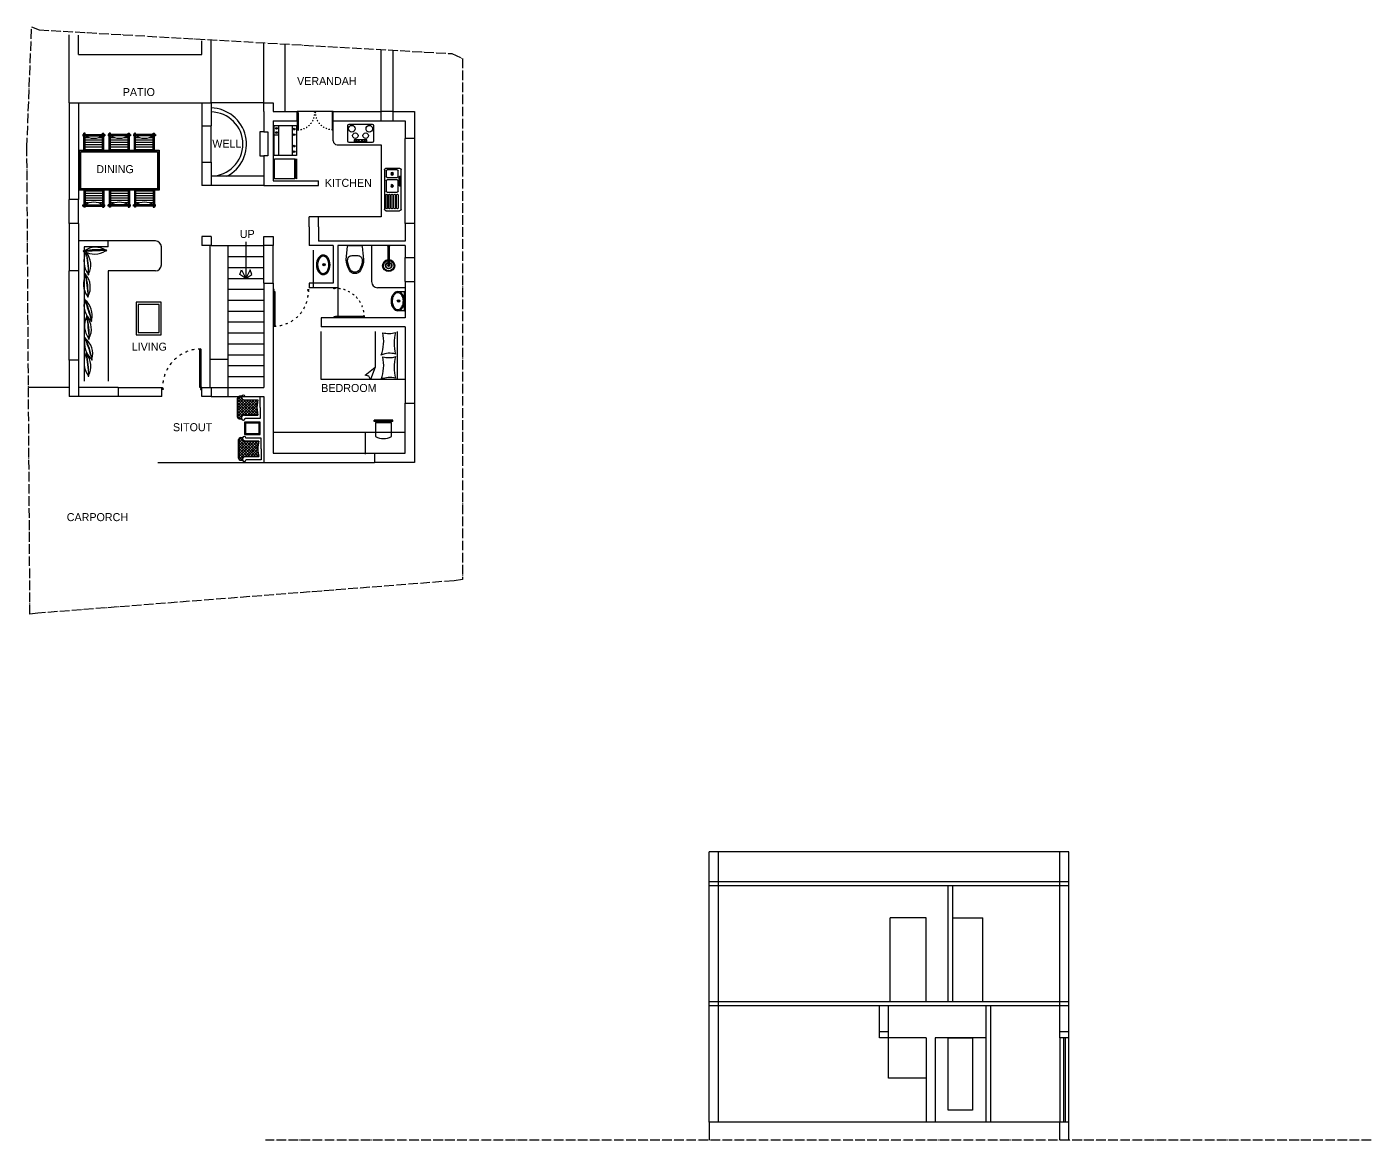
# Model space of a CAD drawing. Header units: metres. Extents: x -16 to 65907, y -5261 to 15511.
# Drawn here: x 13775 to 17131, y 2878 to 5657 of the extents above; entities that cross this region are included whole.
import ezdxf

# ---------------------------------------------------------------- set-up
doc = ezdxf.new("R2010")
doc.units = ezdxf.units.M
doc.linetypes.add('ACAD_ISO03W100', pattern=[30, 12, -18])
doc.linetypes.add('ACAD_ISO04W100', pattern=[30, 24, -3, 0, -3])
doc.layers.get('0').update_dxf_attribs({"color": 6})
for name, color, linetype in [('BC-BOUNDARY', 3, 'ACAD_ISO04W100'), ('BC-CILL', 23, 'Continuous'), ('BC-FURNITURE', 5, 'Continuous'), ('BC-GREYCOLOR', 8, 'Continuous'), ('BC-JOINARY', 27, 'Continuous'), ('BC-PLUMB-FIXTURE', 118, 'Continuous'), ('BC-TEXT', 7, 'Continuous'), ('BC-WALLS', 1, 'Continuous'), ('BC-WHITECOLOR', 7, 'Continuous')]:
    doc.layers.add(name, color=color, linetype=linetype)
doc.styles.get("Standard").update_dxf_attribs({"font": 'FreeSans.ttf'})

# ---------------------------------------------------------------- blocks, each defined once
blk = doc.blocks.new('A$C1629107893')
at = {"ltscale": 2}
h = blk.add_hatch(dxfattribs=at)
h.set_pattern_fill('ANSI31', color=256, scale=47.5, angle=225, style=0)
h.set_pattern_definition([(270, (2498.829, 8076.2976), (-5.9375, -3e-15), [])])
h.paths.add_polyline_path([(42.4, 185.1), (42.4, 141.2), (6.2, 141.2), (6.6, 141.8), (7, 142.4), (7.4, 143), (7.8, 143.7), (8.2, 144.3), (8.6, 144.9), (8.9, 145.6), (9.2, 146.2), (9.6, 146.9), (9.9, 147.5), (10.2, 148.2), (10.5, 148.9), (10.7, 149.6), (11, 150.2), (11.2, 150.9), (11.5, 151.6), (11.7, 152.3), (11.9, 153), (12.1, 153.7), (12.2, 154.4), (12.4, 155.2), (12.6, 155.9), (12.7, 156.6), (12.8, 157.3), (12.9, 158), (13, 158.8), (13.1, 159.5), (13.2, 160.2), (13.2, 161), (13.2, 161.7), (13.3, 162.4), (13.3, 163.2), (13.3, 163.9), (13.2, 164.6), (13.2, 165.3), (13.2, 166.1), (13.1, 166.8), (13, 167.5), (12.9, 168.3), (12.8, 169), (12.7, 169.7), (12.6, 170.4), (12.4, 171.1), (12.2, 171.9), (12.1, 172.6), (11.9, 173.3), (11.7, 174), (11.5, 174.7), (11.2, 175.4), (11, 176.1), (10.7, 176.8), (10.5, 177.4), (10.2, 178.1), (9.9, 178.8), (9.6, 179.4), (9.2, 180.1), (8.9, 180.7), (8.6, 181.4), (8.2, 182), (7.8, 182.7), (7.4, 183.3), (7, 183.9), (6.6, 184.5), (6.2, 185.1)])
h = blk.add_hatch(dxfattribs=at)
h.set_pattern_fill('ANSI31', color=256, scale=47.5, angle=225, style=0)
h.set_pattern_definition([(270, (-2314.082, 8076.2976), (5.9375, -3e-15), [])])
h.paths.add_polyline_path([(142.4, 185.1), (142.4, 141.2), (178.5, 141.2), (178.1, 141.8), (177.7, 142.4), (177.3, 143), (176.9, 143.7), (176.6, 144.3), (176.2, 144.9), (175.8, 145.6), (175.5, 146.2), (175.2, 146.9), (174.9, 147.5), (174.6, 148.2), (174.3, 148.9), (174, 149.6), (173.8, 150.2), (173.5, 150.9), (173.3, 151.6), (173.1, 152.3), (172.9, 153), (172.7, 153.7), (172.5, 154.4), (172.3, 155.2), (172.2, 155.9), (172.1, 156.6), (171.9, 157.3), (171.8, 158), (171.7, 158.8), (171.7, 159.5), (171.6, 160.2), (171.5, 161), (171.5, 161.7), (171.5, 162.4), (171.5, 163.2), (171.5, 163.9), (171.5, 164.6), (171.5, 165.3), (171.6, 166.1), (171.7, 166.8), (171.7, 167.5), (171.8, 168.3), (171.9, 169), (172.1, 169.7), (172.2, 170.4), (172.3, 171.1), (172.5, 171.9), (172.7, 172.6), (172.9, 173.3), (173.1, 174), (173.3, 174.7), (173.5, 175.4), (173.8, 176.1), (174, 176.8), (174.3, 177.4), (174.6, 178.1), (174.9, 178.8), (175.2, 179.4), (175.5, 180.1), (175.8, 180.7), (176.2, 181.4), (176.6, 182), (176.9, 182.7), (177.3, 183.3), (177.7, 183.9), (178.1, 184.5), (178.5, 185.1)])
h = blk.add_hatch(dxfattribs=at)
h.set_pattern_fill('ANSI31', color=256, scale=47.5, angle=225, style=0)
h.set_pattern_definition([(90, (2498.829, -7813.642), (-5.9375, 3e-15), [])])
h.paths.add_polyline_path([(42.4, 77.6), (42.4, 121.4), (6.2, 121.4), (6.6, 120.8), (7, 120.2), (7.4, 119.6), (7.8, 119), (8.2, 118.4), (8.6, 117.7), (8.9, 117.1), (9.2, 116.4), (9.6, 115.8), (9.9, 115.1), (10.2, 114.5), (10.5, 113.8), (10.7, 113.1), (11, 112.4), (11.2, 111.7), (11.5, 111), (11.7, 110.3), (11.9, 109.6), (12.1, 108.9), (12.2, 108.2), (12.4, 107.5), (12.6, 106.8), (12.7, 106.1), (12.8, 105.3), (12.9, 104.6), (13, 103.9), (13.1, 103.2), (13.2, 102.4), (13.2, 101.7), (13.2, 101), (13.3, 100.2), (13.3, 99.5), (13.3, 98.8), (13.2, 98), (13.2, 97.3), (13.2, 96.6), (13.1, 95.8), (13, 95.1), (12.9, 94.4), (12.8, 93.7), (12.7, 92.9), (12.6, 92.2), (12.4, 91.5), (12.2, 90.8), (12.1, 90.1), (11.9, 89.4), (11.7, 88.7), (11.5, 88), (11.2, 87.3), (11, 86.6), (10.7, 85.9), (10.5, 85.2), (10.2, 84.5), (9.9, 83.9), (9.6, 83.2), (9.2, 82.6), (8.9, 81.9), (8.6, 81.3), (8.2, 80.6), (7.8, 80), (7.4, 79.4), (7, 78.8), (6.6, 78.2), (6.2, 77.6)])
h = blk.add_hatch(dxfattribs=at)
h.set_pattern_fill('ANSI31', color=256, scale=47.5, angle=225, style=0)
h.set_pattern_definition([(90, (-2314.082, -7813.642), (5.9375, 3e-15), [])])
h.paths.add_polyline_path([(142.4, 77.6), (142.4, 121.4), (178.5, 121.4), (178.1, 120.8), (177.7, 120.2), (177.3, 119.6), (176.9, 119), (176.6, 118.4), (176.2, 117.7), (175.8, 117.1), (175.5, 116.4), (175.2, 115.8), (174.9, 115.1), (174.6, 114.5), (174.3, 113.8), (174, 113.1), (173.8, 112.4), (173.5, 111.7), (173.3, 111), (173.1, 110.3), (172.9, 109.6), (172.7, 108.9), (172.5, 108.2), (172.3, 107.5), (172.2, 106.8), (172.1, 106.1), (171.9, 105.3), (171.8, 104.6), (171.7, 103.9), (171.7, 103.2), (171.6, 102.4), (171.5, 101.7), (171.5, 101), (171.5, 100.2), (171.5, 99.5), (171.5, 98.8), (171.5, 98), (171.5, 97.3), (171.6, 96.6), (171.7, 95.8), (171.7, 95.1), (171.8, 94.4), (171.9, 93.7), (172.1, 92.9), (172.2, 92.2), (172.3, 91.5), (172.5, 90.8), (172.7, 90.1), (172.9, 89.4), (173.1, 88.7), (173.3, 88), (173.5, 87.3), (173.8, 86.6), (174, 85.9), (174.3, 85.2), (174.6, 84.5), (174.9, 83.9), (175.2, 83.2), (175.5, 82.6), (175.8, 81.9), (176.2, 81.3), (176.6, 80.6), (176.9, 80), (177.3, 79.4), (177.7, 78.8), (178.1, 78.2), (178.5, 77.6)])
h = blk.add_hatch(dxfattribs=at)
h.set_pattern_fill('ANSI31', color=256, scale=47.5, angle=225, style=0)
h.set_pattern_definition([(90, (2498.829, -7876.2976), (-5.9375, 3e-15), [])])
h.paths.add_polyline_path([(42.4, 14.9), (42.4, 58.8), (6.2, 58.8), (6.6, 58.2), (7, 57.6), (7.4, 57), (7.8, 56.3), (8.2, 55.7), (8.6, 55.1), (8.9, 54.4), (9.2, 53.8), (9.6, 53.1), (9.9, 52.5), (10.2, 51.8), (10.5, 51.1), (10.7, 50.4), (11, 49.8), (11.2, 49.1), (11.5, 48.4), (11.7, 47.7), (11.9, 47), (12.1, 46.3), (12.2, 45.6), (12.4, 44.8), (12.6, 44.1), (12.7, 43.4), (12.8, 42.7), (12.9, 42), (13, 41.2), (13.1, 40.5), (13.2, 39.8), (13.2, 39), (13.2, 38.3), (13.3, 37.6), (13.3, 36.8), (13.3, 36.1), (13.2, 35.4), (13.2, 34.7), (13.2, 33.9), (13.1, 33.2), (13, 32.5), (12.9, 31.7), (12.8, 31), (12.7, 30.3), (12.6, 29.6), (12.4, 28.9), (12.2, 28.1), (12.1, 27.4), (11.9, 26.7), (11.7, 26), (11.5, 25.3), (11.2, 24.6), (11, 23.9), (10.7, 23.2), (10.5, 22.6), (10.2, 21.9), (9.9, 21.2), (9.6, 20.6), (9.2, 19.9), (8.9, 19.3), (8.6, 18.6), (8.2, 18), (7.8, 17.3), (7.4, 16.7), (7, 16.1), (6.6, 15.5), (6.2, 14.9)])
h = blk.add_hatch(dxfattribs=at)
h.set_pattern_fill('ANSI31', color=256, scale=47.5, angle=225, style=0)
h.set_pattern_definition([(90, (-2314.082, -7876.2976), (5.9375, 3e-15), [])])
h.paths.add_polyline_path([(142.4, 14.9), (142.4, 58.8), (178.5, 58.8), (178.1, 58.2), (177.7, 57.6), (177.3, 57), (176.9, 56.3), (176.6, 55.7), (176.2, 55.1), (175.8, 54.4), (175.5, 53.8), (175.2, 53.1), (174.9, 52.5), (174.6, 51.8), (174.3, 51.1), (174, 50.4), (173.8, 49.8), (173.5, 49.1), (173.3, 48.4), (173.1, 47.7), (172.9, 47), (172.7, 46.3), (172.5, 45.6), (172.3, 44.8), (172.2, 44.1), (172.1, 43.4), (171.9, 42.7), (171.8, 42), (171.7, 41.2), (171.7, 40.5), (171.6, 39.8), (171.5, 39), (171.5, 38.3), (171.5, 37.6), (171.5, 36.8), (171.5, 36.1), (171.5, 35.4), (171.5, 34.7), (171.6, 33.9), (171.7, 33.2), (171.7, 32.5), (171.8, 31.7), (171.9, 31), (172.1, 30.3), (172.2, 29.6), (172.3, 28.9), (172.5, 28.1), (172.7, 27.4), (172.9, 26.7), (173.1, 26), (173.3, 25.3), (173.5, 24.6), (173.8, 23.9), (174, 23.2), (174.3, 22.6), (174.6, 21.9), (174.9, 21.2), (175.2, 20.6), (175.5, 19.9), (175.8, 19.3), (176.2, 18.6), (176.6, 18), (176.9, 17.3), (177.3, 16.7), (177.7, 16.1), (178.1, 15.5), (178.5, 14.9)])
for p, q in [((0, 185.1), (0, 188.2)), ((3.1, 188.2), (0, 188.2)), ((3.1, 185.1), (0, 185.1)), ((3.1, 190.6), (3.1, 135.7)), ((3.1, 190.6), (6.2, 190.6)), ((6.2, 190.6), (6.2, 135.7)), ((42.4, 188.2), (6.2, 188.2)), ((42.4, 185.1), (6.2, 185.1)), ((142.4, 188.2), (178.5, 188.2)), ((142.4, 185.1), (178.5, 185.1)), ((178.5, 190.6), (178.5, 135.7)), ((181.7, 190.6), (178.5, 190.6)), ((181.7, 190.6), (181.7, 135.7)), ((181.7, 188.2), (184.7, 188.2)), ((181.7, 185.1), (184.7, 185.1)), ((184.7, 185.1), (184.7, 188.2)), ((3.1, 141.2), (0, 141.2)), ((0, 141.2), (0, 138.1)), ((3.1, 138.1), (0, 138.1)), ((3.1, 135.7), (6.2, 135.7)), ((42.4, 141.2), (6.2, 141.2)), ((42.4, 138.1), (6.2, 138.1)), ((142.4, 141.2), (178.5, 141.2)), ((142.4, 138.1), (178.5, 138.1)), ((181.7, 135.7), (178.5, 135.7)), ((181.7, 141.2), (184.7, 141.2)), ((181.7, 138.1), (184.7, 138.1)), ((184.7, 141.2), (184.7, 138.1)), ((3.1, 124.6), (0, 124.6)), ((0, 121.4), (0, 124.6)), ((3.1, 121.4), (0, 121.4)), ((3.1, 72), (3.1, 127)), ((3.1, 127), (6.2, 127)), ((6.2, 72), (6.2, 127)), ((42.4, 124.6), (6.2, 124.6)), ((42.4, 121.4), (6.2, 121.4)), ((142.4, 124.6), (178.5, 124.6)), ((142.4, 121.4), (178.5, 121.4)), ((178.5, 72), (178.5, 127)), ((181.7, 127), (178.5, 127)), ((181.7, 72), (181.7, 127)), ((181.7, 124.6), (184.7, 124.6)), ((181.7, 121.4), (184.7, 121.4)), ((184.7, 121.4), (184.7, 124.6)), ((0, 77.6), (0, 74.4)), ((3.1, 77.6), (0, 77.6)), ((3.1, 74.4), (0, 74.4)), ((3.1, 72), (6.2, 72)), ((42.4, 77.6), (6.2, 77.6)), ((42.4, 74.4), (6.2, 74.4)), ((142.4, 77.6), (178.5, 77.6)), ((142.4, 74.4), (178.5, 74.4)), ((181.7, 72), (178.5, 72)), ((181.7, 77.6), (184.7, 77.6)), ((181.7, 74.4), (184.7, 74.4)), ((184.7, 77.6), (184.7, 74.4)), ((3.1, 61.9), (0, 61.9)), ((0, 58.8), (0, 61.9)), ((3.1, 58.8), (0, 58.8)), ((3.1, 9.4), (3.1, 64.3)), ((3.1, 64.3), (6.2, 64.3)), ((6.2, 9.4), (6.2, 64.3)), ((42.4, 61.9), (6.2, 61.9)), ((42.4, 58.8), (6.2, 58.8)), ((142.4, 61.9), (178.5, 61.9)), ((142.4, 58.8), (178.5, 58.8)), ((178.5, 9.4), (178.5, 64.3)), ((181.7, 64.3), (178.5, 64.3)), ((181.7, 9.4), (181.7, 64.3)), ((181.7, 61.9), (184.7, 61.9)), ((181.7, 58.8), (184.7, 58.8)), ((184.7, 58.8), (184.7, 61.9)), ((0, 14.9), (0, 11.8)), ((3.1, 14.9), (0, 14.9)), ((3.1, 11.8), (0, 11.8)), ((3.1, 9.4), (6.2, 9.4)), ((42.4, 14.9), (6.2, 14.9)), ((42.4, 11.8), (6.2, 11.8)), ((142.4, 14.9), (178.5, 14.9)), ((142.4, 11.8), (178.5, 11.8)), ((181.7, 9.4), (178.5, 9.4)), ((181.7, 14.9), (184.7, 14.9)), ((181.7, 11.8), (184.7, 11.8)), ((184.7, 14.9), (184.7, 11.8))]:
    blk.add_line(p, q)
for points in [[(42.4, 0), (142.4, 0), (142.4, 200), (42.4, 200)], [(43.4, 1), (141.4, 1), (141.4, 199), (43.4, 199)], [(46.4, 4), (138.4, 4), (138.4, 196), (46.4, 196)]]:
    blk.add_lwpolyline(points, close=True)
for centre, start, end in [((-24.3, 163.2), 324.2937, 35.7063), ((209.1, 163.2), 144.2937, 215.7063), ((-24.3, 99.5), 324.2937, 35.7063), ((209.1, 99.5), 144.2937, 215.7063), ((-24.3, 36.8), 324.2937, 35.7063), ((209.1, 36.8), 144.2937, 215.7063)]:
    blk.add_arc(centre, 37.6, start, end)
blk = doc.blocks.new('F-PILLOW 02')
at = {"layer": 'BC-WHITECOLOR', "color": 0, "linetype": 'ByBlock'}
blk.add_lwpolyline([(226, -10, 0.012211), (-221, -2, -0.07656), (225, -6, -0.482771), (248, -8, -0.305585), (227, -13, -0.273211), (-220, -14, -0.364249), (-244, -8, -0.418737), (-222, -1, -0.306179), (225, -6)], format="xyb", dxfattribs=at)
blk = doc.blocks.new('A$C3F5645BB')
at = {"layer": 'BC-FURNITURE'}
for p, q in [((0, 35), (0, 0)), ((45, 35), (0, 35)), ((42, 32), (3, 32)), ((3, 32), (3, 3)), ((42, 3), (42, 32)), ((45, 0), (45, 35)), ((0, 0), (45, 0)), ((3, 3), (42, 3))]:
    blk.add_line(p, q, dxfattribs=at)
blk = doc.blocks.new('chair- 1')
at = {"layer": 'BC-FURNITURE'}
for p, q in [((119.5, -460.5), (73.5, -460.5)), ((73.5, -463.5), (73.5, -460.5)), ((119.5, -463.5), (73.5, -463.5)), ((76.5, -466.5), (76.5, -501.5)), ((76.5, -466.5), (116.5, -466.5)), ((79.5, -466.5), (79.5, -463.5)), ((82.5, -466.5), (82.5, -463.5)), ((110.5, -466.5), (110.5, -463.5)), ((113.5, -466.5), (113.5, -463.5)), ((116.5, -501.5), (116.5, -466.5)), ((119.5, -463.5), (119.5, -460.5))]:
    blk.add_line(p, q, dxfattribs=at)
blk.add_arc((96.5, -464), 42.5, 241.9275, 298.0725, dxfattribs=at)
blk = doc.blocks.new('A$C3A7B1A8D')
at = {"layer": 'BC-FURNITURE'}
for p, q in [((0, 56.8), (0, 3.2)), ((5.3, 44.4), (1.8, 44.4)), ((1.8, 44.4), (1.8, 15.7)), ((36.9, 60), (3.2, 60)), ((5.3, 15.7), (5.3, 44.4)), ((40.1, 3.2), (40.1, 56.8)), ((1.8, 15.7), (5.3, 15.7)), ((3.2, 0), (36.9, 0))]:
    blk.add_line(p, q, dxfattribs=at)
for centre, radius in [((3.6, 40.1), 1.17), ((3.6, 33.8), 1.17), ((14.8, 41.8), 6.17), ((30.5, 50), 7.51), ((3.6, 26.3), 1.17), ((3.6, 20), 1.17), ((14.8, 18.3), 6.17), ((30.5, 10.1), 7.51)]:
    blk.add_circle(centre, radius, dxfattribs=at)
for centre, start, end in [((3.2, 56.8), 90, 180), ((36.9, 56.8), 0, 90), ((3.2, 3.2), 180, 270), ((36.9, 3.2), 270, 0)]:
    blk.add_arc(centre, 3.15, start, end, dxfattribs=at)
blk = doc.blocks.new('A$C1A3712BA')
at = {"layer": 'BC-FURNITURE'}
for p, q in [((2.5, 47, -179), (0, 50, -179)), ((0, 0, -179), (0, 50, -179)), ((2.5, 47, -179), (5, 50, -179)), ((2.5, 3, -179), (2.5, 47, -179)), ((5, 50, -179), (55, 50, -179)), ((5, 0, -179), (5, 50, -179)), ((55, 50, -179), (55, 0, -179)), ((2.5, 3, -179), (0, 0, -179)), ((2.5, 3, -179), (5, 0, -179)), ((55, 0, -179), (5, 0, -179))]:
    blk.add_line(p, q, dxfattribs=at)
blk = doc.blocks.new('54')
at = {"layer": 'BC-FURNITURE'}
for p, q in [((625.7, -931.1), (625.7, -875.7)), ((625.7, -875.7), (700.7, -875.7)), ((700.7, -886.5), (625.7, -886.5)), ((677.3, -875.7), (677.3, -886.5)), ((683, -881.2), (683, -883.4)), ((693.6, -881.2), (693.6, -883.4)), ((700.7, -875.7), (700.7, -931.1)), ((700.7, -920.3), (625.7, -920.3)), ((700.7, -931.1), (625.7, -931.1)), ((635.3, -925.5), (635.3, -923.4)), ((649.4, -925.5), (649.4, -923.4)), ((677.7, -925.5), (677.7, -923.4)), ((691.8, -925.5), (691.8, -923.4))]:
    blk.add_line(p, q, dxfattribs=at)
for centre in [(683, -881.2), (693.6, -881.2), (635.3, -925.5), (649.4, -925.5), (677.7, -925.5), (691.8, -925.5)]:
    blk.add_circle(centre, 2.17, dxfattribs=at)
blk = doc.blocks.new('A$C64C66722')
at = {"layer": 'BC-FURNITURE'}
for p, q in [((0, 4), (0, 101.8)), ((4, 105.8), (37.9, 105.8)), ((42, 101.8), (42, 4)), ((4.2, 99.3), (4.2, 66.3)), ((7.9, 66.3), (7.9, 99.3)), ((10.7, 99.3), (10.7, 66.3)), ((14.4, 66.3), (14.4, 99.3)), ((17.2, 99.3), (17.2, 66.3)), ((20.9, 66.3), (20.9, 99.3)), ((23.8, 99.3), (23.8, 66.3)), ((27.5, 66.3), (27.5, 99.3)), ((30.6, 99.3), (30.6, 66.3)), ((34.3, 66.3), (34.3, 99.3)), ((4.2, 30.8), (4.2, 57.3)), ((6.6, 59.8), (31.8, 59.8)), ((34.3, 57.3), (34.3, 30.8)), ((36.1, 21.9), (36.1, 42.1)), ((37.3, 43.3), (39.2, 43.3)), ((40.4, 42.1), (40.4, 21.9)), ((37.9, 0), (4, 0)), ((4.2, 6.5), (4.2, 20.7)), ((31.8, 28.3), (6.6, 28.3)), ((6.6, 23.1), (31.8, 23.1)), ((31.8, 4), (6.6, 4)), ((34.3, 20.7), (34.3, 6.5)), ((39.2, 20.8), (37.3, 20.8))]:
    blk.add_line(p, q, dxfattribs=at)
for centre, radius in [((19.1, 44), 3.26), ((19.1, 44), 2.14), ((19.3, 13.4), 3.26), ((19.3, 13.4), 2.14)]:
    blk.add_circle(centre, radius, dxfattribs=at)
for centre, radius, start, end in [((4, 101.8), 4.02, 90, 180), ((6, 99.3), 1.85, 0, 180), ((12.6, 99.3), 1.85, 0, 180), ((19.1, 99.3), 1.85, 0, 180), ((25.7, 99.3), 1.85, 0, 180), ((32.5, 99.3), 1.85, 0, 180), ((37.9, 101.8), 4.02, 0, 90), ((6, 66.3), 1.85, 180, 0), ((6, 66.3), 1.85, 180, 0), ((6.6, 57.3), 2.47, 90, 180), ((12.6, 66.3), 1.85, 180, 0), ((12.6, 66.3), 1.85, 180, 0), ((19.1, 66.3), 1.85, 180, 0), ((19.1, 66.3), 1.85, 180, 0), ((25.7, 66.3), 1.85, 180, 0), ((25.7, 66.3), 1.85, 180, 0), ((32.5, 66.3), 1.85, 180, 0), ((32.5, 66.3), 1.85, 180, 0), ((31.8, 57.3), 2.47, 0, 90), ((37.3, 42.1), 1.19, 90, 180), ((39.2, 42.1), 1.19, 0, 90), ((4, 4), 4.02, 180, 270), ((6.6, 30.8), 2.47, 180, 270), ((6.6, 20.7), 2.47, 90, 180), ((6.6, 6.5), 2.47, 180, 270), ((31.8, 30.8), 2.47, 270, 0), ((31.8, 20.7), 2.47, 0, 90), ((31.8, 6.5), 2.47, 270, 0), ((37.3, 21.9), 1.19, 180, 270), ((37.9, 4), 4.02, 270, 0), ((39.2, 21.9), 1.19, 270, 0)]:
    blk.add_arc(centre, radius, start, end, dxfattribs=at)
blk = doc.blocks.new('A$C1807678254')
blk.add_blockref('A$C64C66722', (0, 0))
blk = doc.blocks.new('A$C3E5F47CC')
at = {"layer": 'BC-WALLS'}
h = blk.add_hatch(dxfattribs=at)
h.set_pattern_fill('ANSI37', color=8, scale=45, style=0)
h.set_pattern_definition([(45, (-34661.0683, 64232.95), (-3.97747564, 3.97747564), []), (135, (-34661.0683, 64232.95), (-3.97747564, -3.97747564), [])])
edge = h.paths.add_edge_path()
edge.add_line((13.8, 6.3), (35.6, 9.1))
edge.add_line((35.6, 9.1), (57.4, 6.3))
edge.add_line((57.4, 6.3), (57.4, 44.7))
edge.add_arc((65.6, 44.7), 8.25, 79.0768, 180, ccw=False)
edge.add_line((67.2, 52.8), (67.8, 58.5))
edge.add_arc((62.2, 58.5), 5.57, 0, 89.9999)
edge.add_line((62.2, 64.1), (9, 64.1))
edge.add_arc((9, 58.5), 5.57, 90.0001, 179.9999)
edge.add_line((3.4, 58.5), (3.4, 52.9))
edge.add_arc((5.3, 44.6), 8.53, 0.8735, 102.9809, ccw=False)
edge.add_line((13.8, 44.7), (13.8, 6.3))
at = {"layer": 'BC-FURNITURE'}
for p, q in [((3.4, 52.9), (3.4, 58.5)), ((5, 0), (5, 43)), ((9, 64.1), (62.2, 64.1)), ((13.8, 44.7), (13.8, 6.3)), ((57.4, 44.7), (57.4, 6.3)), ((66.2, 0), (66.2, 43)), ((67.8, 58.5), (67.8, 52.9)), ((35.6, 0), (5, 0)), ((35.6, 0), (66.2, 0))]:
    blk.add_line(p, q, dxfattribs=at)
for centre, radius, start, end in [((5, 48), 4.95, 100.9232, 270), ((9, 58.5), 5.57, 90, 180), ((5.6, 44.7), 8.25, 0, 100.9232), ((65.6, 44.7), 8.25, 79.0768, 180), ((62.2, 58.5), 5.57, 0, 90), ((66.2, 48), 4.95, 270, 79.0768), ((35.6, -74.9), 84.1, 90, 105), ((35.6, -74.9), 84.1, 75, 90)]:
    blk.add_arc(centre, radius, start, end, dxfattribs=at)
at = {"layer": 'BC-WALLS', "color": 8}
blk.add_lwpolyline([(13.8, 6.3), (35.6, 9.1), (57.4, 6.3), (57.4, 44.7, -0.471221), (67.2, 52.8), (67.8, 58.5, 0.414213), (62.2, 64.1), (9, 64.1, 0.414213), (3.4, 58.5), (3.4, 52.9, -0.477551), (13.8, 44.7)], format="xyb", close=True, dxfattribs=at)
blk = doc.blocks.new('A$C323659B6')
h = blk.add_hatch()
h.set_pattern_fill('ANSI37', color=8, scale=45, angle=360, style=0)
h.set_pattern_definition([(45, (-34789.604, 64232.95), (-3.97747564, 3.97747564), []), (135, (-34789.604, 64232.95), (-3.97747564, -3.97747564), [])])
edge = h.paths.add_edge_path()
edge.add_line((57.4, 6.3), (35.6, 9.1))
edge.add_line((35.6, 9.1), (13.8, 6.3))
edge.add_line((13.8, 6.3), (13.8, 44.7))
edge.add_arc((5.6, 44.7), 8.25, 360, 460.9232)
edge.add_line((4, 52.8), (3.4, 58.5))
edge.add_arc((9, 58.5), 5.57, 90.0001, 180, ccw=False)
edge.add_line((9, 64.1), (62.2, 64.1))
edge.add_arc((62.2, 58.5), 5.57, 0.0001, 89.9999, ccw=False)
edge.add_line((67.8, 58.5), (67.8, 52.9))
edge.add_arc((65.9, 44.6), 8.53, 77.0191, 179.1265)
edge.add_line((57.4, 44.7), (57.4, 6.3))
at = {"layer": 'BC-FURNITURE'}
for p, q in [((3.4, 58.5), (3.4, 52.9)), ((5, 0), (5, 43)), ((62.2, 64.1), (9, 64.1)), ((13.8, 44.7), (13.8, 6.3)), ((57.4, 44.7), (57.4, 6.3)), ((66.2, 0), (66.2, 43)), ((67.8, 52.9), (67.8, 58.5)), ((35.6, 0), (5, 0)), ((35.6, 0), (66.2, 0))]:
    blk.add_line(p, q, dxfattribs=at)
for centre, radius, start, end in [((5, 48), 4.95, 100.9232, 270), ((9, 58.5), 5.57, 90, 180), ((5.6, 44.7), 8.25, 360, 100.9232), ((65.6, 44.7), 8.25, 79.0768, 180), ((62.2, 58.5), 5.57, 360, 90), ((66.2, 48), 4.95, 270, 79.0768), ((35.6, -74.9), 84.1, 90, 105), ((35.6, -74.9), 84.1, 75, 90)]:
    blk.add_arc(centre, radius, start, end, dxfattribs=at)
at = {"layer": 'BC-WALLS', "color": 8}
blk.add_lwpolyline([(57.4, 6.3), (35.6, 9.1), (13.8, 6.3), (13.8, 44.7, 0.471221), (4, 52.8), (3.4, 58.5, -0.414213), (9, 64.1), (62.2, 64.1, -0.414213), (67.8, 58.5), (67.8, 52.9, 0.477551), (57.4, 44.7)], format="xyb", close=True, dxfattribs=at)
blk = doc.blocks.new('*U557')
at = {"layer": 'BC-GREYCOLOR', "linetype": 'ACAD_ISO03W100', "ltscale": 0.5}
blk.add_arc((-2, 2.8), 86, 90.0216, 180, dxfattribs=at)
at = {"layer": 'BC-JOINARY'}
blk.add_lwpolyline([(-2, 88.5), (-2, 2.5), (-4.5, 2.5), (-4.5, 88.5)], close=True, dxfattribs=at)
for points in [[(-90, 2.5), (-88, 2.5), (-88, 0), (-87, 0), (-87, -2.5), (-90, -2.5)], [(0, 2.5), (-2, 2.5), (-2, 0), (-3, 0), (-3, -2.5), (0, -2.5)]]:
    blk.add_lwpolyline(points, dxfattribs=at)
blk = doc.blocks.new('BC-WC')
at = {"linetype": 'ByBlock'}
for points in [[(193, 400), (462, 520, -0.384412), (494, 510), (634, 267, -0.383904), (627, 235, -0.001434), (389, 63, -0.140641), (141, 0, -0.259738), (18, 74, -0.259738), (16, 217, -0.139471)], [(336, 332), (401, 220, -0.422961), (362, 82, -0.13189), (142, 30, -0.259738), (44, 89, -0.259738), (42, 203, -0.13189), (197, 367, -0.422961)]]:
    blk.add_lwpolyline(points, format="xyb", close=True, dxfattribs=at)
blk.add_arc((375, 83), 25, 299.84, 305.7189, dxfattribs=at)
blk = doc.blocks.new('BC-WASH-WALLHUNG')
for p, q in [((0, 13.5), (0, 29.6)), ((40, 29.6), (0, 29.6)), ((40, 28), (0, 28)), ((40, 28), (40, 29.6)), ((40, 28), (40, 14))]:
    blk.add_line(p, q)
for radius in [2.47, 1.45]:
    blk.add_circle((19.9, 15.5), radius)
at = {"extrusion": (0, 0, -1)}
blk.add_ellipse((20, 14), major_axis=(-20, 0), ratio=0.7, start_param=3.141593, end_param=9.424778, dxfattribs=at)
blk.add_open_spline([(37.6, 14), (37.6, 13.1), (37.4, 12.2), (36.7, 10.3), (36.2, 9.4), (34.8, 7.7), (33.9, 6.9), (31.8, 5.4), (30.6, 4.7), (27.9, 3.6), (26.5, 3.2), (23.4, 2.6), (21.8, 2.4), (18.7, 2.4), (17.1, 2.5), (14, 3), (12.6, 3.5), (9.8, 4.5), (8.6, 5.2), (6.4, 6.6), (5.5, 7.4), (4, 9.1), (3.4, 10.1), (2.6, 11.9), (2.4, 12.8), (2.4, 14.6), (2.5, 15.5), (3.1, 17.4), (3.6, 18.3), (4.9, 20), (5.8, 20.9), (7.8, 22.4), (9, 23.1), (11.6, 24.2), (13.1, 24.7), (16.1, 25.3), (17.6, 25.5), (20.8, 25.6), (22.4, 25.5), (25.5, 25.1), (27, 24.7), (29.7, 23.7), (31, 23.1), (33.3, 21.6), (34.2, 20.8), (35.8, 19.1), (36.4, 18.2), (37.3, 16.4), (37.5, 15.5), (37.6, 14.4), (37.6, 14.2), (37.6, 14)], degree=3, knots=[0, 0, 0, 0, 0.25944, 0.25944, 0.518879, 0.518879, 0.778319, 0.778319, 1.037759, 1.037759, 1.297198, 1.297198, 1.556638, 1.556638, 1.816078, 1.816078, 2.075517, 2.075517, 2.334957, 2.334957, 2.594397, 2.594397, 2.853836, 2.853836, 3.113276, 3.113276, 3.372716, 3.372716, 3.632155, 3.632155, 3.891595, 3.891595, 4.151035, 4.151035, 4.410474, 4.410474, 4.669914, 4.669914, 4.929354, 4.929354, 5.188793, 5.188793, 5.448233, 5.448233, 5.707673, 5.707673, 5.967112, 5.967112, 6.226552, 6.226552, 6.283185, 6.283185, 6.283185, 6.283185])
blk = doc.blocks.new('BC-WASH-COUNTER')
for radius in [2.5, 1.47]:
    blk.add_circle((20.1, 15.7), radius)
at = {"extrusion": (0, 0, -1)}
blk.add_ellipse((20.2, 14.2), major_axis=(-20.3, 0), ratio=0.7, start_param=3.141593, end_param=9.424778, dxfattribs=at)
blk.add_open_spline([(38.1, 14.2), (38.1, 13.3), (37.9, 12.3), (37.2, 10.5), (36.7, 9.6), (35.2, 7.8), (34.3, 7), (32.2, 5.4), (31, 4.8), (28.2, 3.7), (26.8, 3.2), (23.7, 2.6), (22.1, 2.4), (18.9, 2.4), (17.3, 2.5), (14.2, 3.1), (12.7, 3.5), (9.9, 4.6), (8.7, 5.2), (6.4, 6.7), (5.5, 7.5), (4, 9.3), (3.4, 10.2), (2.6, 12), (2.4, 13), (2.4, 14.8), (2.5, 15.7), (3.1, 17.6), (3.6, 18.5), (5, 20.3), (5.8, 21.1), (7.9, 22.7), (9.1, 23.4), (11.7, 24.6), (13.2, 25), (16.2, 25.7), (17.8, 25.9), (21, 26), (22.7, 25.9), (25.8, 25.4), (27.3, 25), (30.1, 24), (31.4, 23.4), (33.7, 21.9), (34.7, 21.1), (36.2, 19.4), (36.9, 18.5), (37.7, 16.6), (38, 15.7), (38.1, 14.6), (38.1, 14.4), (38.1, 14.2)], degree=3, knots=[0, 0, 0, 0, 0.25944, 0.25944, 0.518879, 0.518879, 0.778319, 0.778319, 1.037759, 1.037759, 1.297198, 1.297198, 1.556638, 1.556638, 1.816078, 1.816078, 2.075517, 2.075517, 2.334957, 2.334957, 2.594397, 2.594397, 2.853836, 2.853836, 3.113276, 3.113276, 3.372716, 3.372716, 3.632155, 3.632155, 3.891595, 3.891595, 4.151035, 4.151035, 4.410474, 4.410474, 4.669914, 4.669914, 4.929354, 4.929354, 5.188793, 5.188793, 5.448233, 5.448233, 5.707673, 5.707673, 5.967112, 5.967112, 6.226552, 6.226552, 6.283185, 6.283185, 6.283185, 6.283185])
blk = doc.blocks.new('BC-SHOWER')
for p in [(-12, -15), (12, -15)]:
    blk.add_line(p, (0, -15))
for points in [[(0, 0), (-30, 0)], [(0, 0), (30, 0)], [(-30, -4), (0, -4)], [(-28, -5), (0, -5)], [(30, -4), (0, -4)], [(28, -5), (0, -5)]]:
    blk.add_lwpolyline(points)
for points in [[(-30, 0), (-30, -4, 0.347987), (-29, -5), (-28, -5, 0.2725), (-12, -15, 6.671192)], [(30, 0), (30, -4, -0.347987), (29, -5), (28, -5, -0.2725), (12, -15, -6.671192)], [(-12, -15), (-12, -500, 1), (12, -500), (12, -15)]]:
    blk.add_lwpolyline(points, format="xyb")
for radius, start, end in [(150, 94.703, 85.297), (130, 95.4289, 84.5711), (79.1, 100.1897, 79.8103), (69.1, 100.1897, 79.8103), (19.1, 130.087, 49.9128)]:
    blk.add_arc((0, -500), radius, start, end)

msp = doc.modelspace()

# ---------------------------------------------------------------- linework, layer by layer
for p, q in [((13880.596, 5467.793), (13880.596, 5637.656)), ((13903.596, 5588.217), (13903.596, 5636.493)), ((14211.596, 5588.217), (14211.596, 5622.079)), ((14234.596, 5467.793), (14234.596, 5625.303)), ((14366.555, 5467.793), (14366.555, 5617.657)), ((14419.555, 5445.778), (14419.555, 5614.608)), ((13903.596, 5588.217), (14211.596, 5588.217)), ((14659.555, 5445.778), (14659.555, 5600.801)), ((14689.555, 5445.778), (14689.555, 5599.075)), ((14366.555, 5467.793), (14234.596, 5467.793)), ((14539.555, 5445.778), (14449.555, 5445.778)), ((14366.555, 5261.266), (14366.555, 5261.266))]:
    msp.add_line(p, q)
for centre, radius, start, end in [((14232.972, 5364.611), 90.057, 296.853488, 88.99295), ((14234.008, 5364.631), 80.025, 270.39185, 89.60815)]:
    msp.add_arc(centre, radius, start, end)
at = {"layer": 'BC-BOUNDARY'}
for p, q in [((13774.804, 5356.396), (13786.702, 5657.152)), ((13786.702, 5657.152), (13805.242, 5649.649)), ((13805.242, 5649.649), (14835.613, 5590.372)), ((14835.613, 5590.372), (14862.596, 5578.301)), ((14862.596, 5578.301), (14862.596, 4277.45)), ((13782.53, 4190.907), (13774.804, 5356.396)), ((14841.196, 4274.41), (13802.365, 4193.471)), ((14862.596, 4277.45), (14841.196, 4274.41)), ((13802.365, 4193.471), (13782.53, 4190.907)), ((17130.883, 2877.837), (14370.247, 2877.837))]:
    msp.add_line(p, q, dxfattribs=at)
at = {"layer": 'BC-CILL'}
for p, q in [((14689.555, 5445.778), (14659.555, 5445.778)), ((14211.555, 5409.904), (14211.555, 5319.604)), ((14234.555, 5319.604), (14234.555, 5409.904)), ((14659.555, 5422.778), (14689.555, 5422.778)), ((14719.555, 5166.672), (14719.555, 5378.672)), ((14742.555, 5378.672), (14742.555, 5166.672)), ((14366.555, 5284.266), (14234.555, 5284.266)), ((14366.555, 5261.266), (14234.555, 5261.266)), ((13880.555, 5166.266), (13880.555, 5226.516)), ((13903.555, 5166.266), (13903.555, 5226.516)), ((14719.555, 5021.066), (14719.555, 5081.066)), ((14742.555, 5081.066), (14742.555, 5021.066)), ((13880.555, 4824.766), (13880.555, 5047.766)), ((13903.555, 5047.766), (13903.555, 4824.766)), ((14002.993, 4757.066), (13903.555, 4757.066)), ((14002.993, 4734.066), (13903.555, 4734.066)), ((14234.555, 4757.066), (14276.555, 4757.066)), ((14234.555, 4734.066), (14276.555, 4734.066))]:
    msp.add_line(p, q, dxfattribs=at)
at = {"layer": 'BC-CILL', "flags": 128}
for points in [[(14366.555, 5394.904), (14356.555, 5394.904), (14356.555, 5334.904), (14366.555, 5334.904)], [(14642.555, 4592.766), (14719.555, 4592.766), (14719.555, 4717.637)], [(14742.555, 4717.637), (14742.555, 4569.766), (14642.555, 4569.766)]]:
    msp.add_lwpolyline(points, dxfattribs=at)
at = {"layer": 'BC-FURNITURE'}
for p, q in [((14095.612, 5122.766), (13902.993, 5122.766)), ((13917.993, 5107.766), (13917.993, 4772.766)), ((13977.993, 5107.766), (13917.993, 5107.766)), ((13977.993, 5107.766), (13977.993, 5122.766)), ((14110.612, 5062.766), (14110.612, 5107.766)), ((14489.555, 5099.766), (14489.555, 5006.266)), ((14095.612, 5047.766), (13977.993, 5047.766)), ((13977.993, 5047.766), (13977.993, 4772.766)), ((14509.555, 4776.766), (14509.555, 4896.766)), ((14644.005, 4896.766), (14644.005, 4807.271)), ((14699.555, 4896.766), (14699.555, 4776.766)), ((14619.786, 4787.869), (14644.005, 4807.271)), ((14644.005, 4807.271), (14632.703, 4776.766)), ((14719.555, 4776.766), (14509.555, 4776.766)), ((14628.666, 4785.443), (14619.786, 4787.869)), ((14632.703, 4776.766), (14628.666, 4785.443)), ((14389.555, 4645.637), (14642.555, 4645.637)), ((14619.555, 4645.637), (14619.555, 4590.637)), ((14642.555, 4645.637), (14719.555, 4645.637))]:
    msp.add_line(p, q, dxfattribs=at)
for centre, radius, start, end in [((14095.612, 5107.766), 15, 0, 90), ((14095.612, 5062.766), 15, 270, 0), ((14563.193, 4871.909), 102.4, 340.379766, 12.199771), ((14677.966, 4950.986), 59.285, 255.657528, 286.949872), ((14791.338, 4867.389), 99.779, 164.367299, 195.676525), ((14681.377, 4790.893), 51.446, 74.332542, 114.985131), ((14563.193, 4811.577), 102.4, 340.379766, 12.199771), ((14677.966, 4890.654), 59.285, 255.657528, 286.949872), ((14791.338, 4807.057), 99.779, 164.367299, 195.676525), ((14681.377, 4730.561), 51.446, 74.332542, 114.985131)]:
    msp.add_arc(centre, radius, start, end, dxfattribs=at)
at = {"layer": 'BC-WALLS'}
for p, q in [((13880.555, 5467.793), (13880.555, 5226.516)), ((13880.555, 5467.793), (13903.555, 5467.793)), ((13903.555, 5467.793), (13903.555, 5226.516)), ((14211.555, 5467.793), (14211.555, 5409.904)), ((14211.555, 5467.793), (14234.555, 5467.793)), ((14234.555, 5467.793), (14234.555, 5409.904)), ((14366.555, 5467.793), (14389.555, 5467.793)), ((14366.555, 5445.493), (14366.555, 5467.793)), ((14366.555, 5445.493), (14366.555, 5394.904)), ((14389.555, 5467.793), (14389.555, 5445.778)), ((14389.555, 5445.778), (14449.555, 5445.778)), ((14449.555, 5422.778), (14449.555, 5445.778)), ((14539.555, 5422.778), (14539.555, 5445.778)), ((14539.555, 5445.778), (14659.555, 5445.778)), ((14659.555, 5422.778), (14659.555, 5445.778)), ((14689.555, 5422.778), (14689.555, 5445.778)), ((14689.555, 5445.778), (14742.555, 5445.778)), ((14742.555, 5445.778), (14742.555, 5378.672)), ((14211.555, 5409.904), (14234.555, 5409.904)), ((14389.555, 5422.778), (14449.555, 5422.778)), ((14389.555, 5422.778), (14389.555, 5272.766)), ((14539.555, 5422.778), (14659.555, 5422.778)), ((14689.555, 5422.778), (14719.555, 5422.778)), ((14719.555, 5422.778), (14719.555, 5378.672)), ((14742.555, 5378.672), (14719.555, 5378.672)), ((14211.555, 5319.604), (14234.555, 5319.604)), ((14211.555, 5319.604), (14211.555, 5261.266)), ((14234.555, 5319.604), (14234.555, 5261.266)), ((14366.555, 5334.904), (14366.555, 5261.266)), ((14389.555, 5272.766), (14502.555, 5272.766)), ((14502.555, 5261.266), (14502.555, 5272.766)), ((14234.555, 5261.266), (14211.555, 5261.266)), ((14366.555, 5261.266), (14502.555, 5261.266)), ((13903.555, 5226.516), (13880.555, 5226.516)), ((14479.555, 5157.566), (14479.555, 5182.566)), ((14502.555, 5182.566), (14479.555, 5182.566)), ((14502.555, 5157.566), (14502.555, 5182.566)), ((13903.555, 5166.266), (13880.555, 5166.266)), ((13880.555, 5166.266), (13880.555, 5047.766)), ((13903.555, 5166.266), (13903.555, 5047.766)), ((14479.555, 5157.566), (14479.555, 5111.066)), ((14502.555, 5157.566), (14502.555, 5122.566)), ((14742.555, 5166.672), (14719.555, 5166.672)), ((14719.555, 5166.672), (14719.555, 5122.566)), ((14742.555, 5166.672), (14742.555, 5081.066)), ((14539.555, 5111.066), (14479.555, 5111.066)), ((14719.555, 5122.566), (14502.555, 5122.566)), ((14539.555, 5111.066), (14539.555, 5017.566)), ((14719.555, 5111.066), (14551.055, 5111.066)), ((14551.055, 5111.066), (14551.055, 5006.066)), ((14719.555, 5111.066), (14719.555, 5081.066)), ((14719.555, 5081.066), (14742.555, 5081.066)), ((13903.555, 5047.766), (13880.555, 5047.766)), ((14366.555, 5017.566), (14389.555, 5017.566)), ((14366.555, 5017.566), (14366.555, 4757.066)), ((14389.555, 5017.566), (14389.555, 4592.766)), ((14539.555, 5017.566), (14479.555, 5017.566)), ((14479.555, 5017.566), (14479.555, 5006.066)), ((14551.055, 5006.066), (14479.555, 5006.066)), ((14719.555, 5021.066), (14742.555, 5021.066)), ((14719.555, 5021.066), (14719.555, 4931.066)), ((14742.555, 5021.066), (14742.555, 4717.637)), ((14719.555, 4931.066), (14509.555, 4931.066)), ((14509.555, 4931.066), (14509.555, 4908.066)), ((14719.555, 4908.066), (14509.555, 4908.066)), ((14719.555, 4908.066), (14719.555, 4717.637)), ((13903.555, 4824.766), (13880.555, 4824.766)), ((13880.555, 4824.766), (13880.555, 4734.066)), ((13903.555, 4824.766), (13903.555, 4757.066)), ((13903.555, 4734.066), (13880.555, 4734.066)), ((13903.555, 4757.066), (13903.555, 4757.066)), ((13903.555, 4757.066), (13903.555, 4734.066)), ((14002.993, 4757.066), (14002.993, 4734.066)), ((14002.993, 4757.066), (14111.555, 4757.066)), ((14111.555, 4734.066), (14002.993, 4734.066)), ((14111.555, 4734.066), (14111.555, 4757.066)), ((14211.555, 4734.066), (14211.555, 4757.066)), ((14211.555, 4757.066), (14234.555, 4757.066)), ((14234.555, 4734.066), (14211.555, 4734.066)), ((14234.555, 4757.066), (14234.555, 4734.066)), ((14234.555, 4757.066), (14234.555, 4734.066)), ((14276.555, 4757.066), (14276.555, 4734.066)), ((14276.555, 4757.066), (14366.555, 4757.066)), ((14276.555, 4734.066), (14366.555, 4734.066)), ((14366.555, 4734.066), (14366.555, 4569.766)), ((14719.555, 4717.637), (14742.555, 4717.637)), ((14366.555, 4569.766), (14642.555, 4569.766)), ((14389.555, 4592.766), (14642.555, 4592.766)), ((14642.555, 4592.766), (14642.555, 4569.766)), ((16376.57, 3597.837), (15478.542, 3597.837)), ((15478.542, 2922.837), (15478.542, 3597.837)), ((15501.542, 2922.837), (15501.542, 3597.837)), ((16353.57, 3132.837), (16353.57, 3597.837)), ((16376.57, 3132.837), (16376.57, 3597.837)), ((16376.57, 3522.837), (15478.542, 3522.837)), ((16376.57, 3512.837), (15478.542, 3512.837)), ((16074.842, 3222.837), (16074.842, 3512.837)), ((16086.342, 3222.837), (16086.342, 3512.837)), ((16086.342, 3222.837), (16086.342, 3432.837)), ((16376.57, 3222.837), (15478.542, 3222.837)), ((16376.57, 3212.837), (15478.542, 3212.837)), ((15903.342, 3132.837), (15903.342, 3212.837)), ((15926.342, 3132.837), (15926.342, 3212.837)), ((16170.042, 2922.837), (16170.042, 3212.837)), ((16181.542, 2922.837), (16181.542, 3212.837)), ((15926.342, 3147.837), (15903.342, 3147.837)), ((15926.342, 3132.837), (15903.342, 3132.837)), ((16376.57, 3147.837), (16353.57, 3147.837)), ((16376.57, 3132.837), (16353.57, 3132.837)), ((16376.57, 2922.837), (15478.542, 2922.837)), ((15478.542, 2922.837), (15478.542, 2877.837)), ((16353.57, 2877.837), (16353.57, 2922.837)), ((16376.57, 2877.837), (16376.57, 2922.837))]:
    msp.add_line(p, q, dxfattribs=at)
msp.add_lwpolyline([(14366.555, 5394.904), (14376.555, 5394.904), (14376.555, 5334.904), (14366.555, 5334.904)], dxfattribs=at)
at = {"layer": 'BC-WHITECOLOR'}
for p, q in [((13903.555, 5467.793), (14211.555, 5467.793)), ((14539.555, 5372.778), (14539.555, 5422.778)), ((14742.555, 5378.672), (14742.555, 5166.672)), ((14549.555, 5362.778), (14659.555, 5362.778)), ((14659.555, 5362.778), (14659.555, 5182.566)), ((14659.555, 5182.566), (14502.555, 5182.566)), ((14234.555, 5134.066), (14211.555, 5134.066)), ((14211.555, 5134.066), (14211.555, 5111.066)), ((14234.555, 5111.066), (14211.555, 5111.066)), ((14231.555, 5111.066), (14231.555, 4757.066)), ((14234.555, 5134.066), (14234.555, 5111.066)), ((14234.555, 5111.066), (14276.555, 5111.066)), ((14276.555, 5111.066), (14366.555, 5111.066)), ((14276.555, 5111.066), (14276.555, 4757.066)), ((14276.555, 5111.066), (14276.555, 4757.066)), ((14321.555, 5120.404), (14321.555, 5029.373)), ((14366.555, 5017.566), (14366.555, 5111.066)), ((14389.555, 5017.566), (14389.555, 5111.066)), ((14635.305, 5111.066), (14635.305, 5021.066)), ((14276.555, 5083.835), (14366.555, 5083.835)), ((13903.555, 5047.766), (13903.555, 4824.766)), ((14276.555, 5056.604), (14366.555, 5056.604)), ((14306.403, 5039.246), (14310.688, 5050.316)), ((14321.555, 5029.373), (14306.403, 5039.246)), ((14310.688, 5050.316), (14321.555, 5029.373)), ((14332.422, 5050.316), (14321.555, 5029.373)), ((14321.555, 5029.373), (14336.707, 5039.246)), ((14336.707, 5039.246), (14332.422, 5050.316)), ((14276.555, 5029.373), (14366.555, 5029.373)), ((14276.555, 5002.142), (14366.555, 5002.142)), ((14551.055, 5006.066), (14551.055, 4931.066)), ((14719.555, 5006.066), (14650.305, 5006.066)), ((14276.555, 4974.912), (14366.555, 4974.912)), ((14276.555, 4947.681), (14366.555, 4947.681)), ((14276.555, 4920.45), (14366.555, 4920.45)), ((14276.555, 4893.219), (14366.555, 4893.219)), ((14276.555, 4865.989), (14366.555, 4865.989)), ((14276.555, 4838.758), (14366.555, 4838.758)), ((14276.555, 4826.766), (14231.555, 4826.766)), ((14276.555, 4811.527), (14366.555, 4811.527)), ((14276.555, 4784.296), (14366.555, 4784.296)), ((13880.555, 4757.066), (13779.234, 4757.066)), ((15929.842, 3222.837), (15929.842, 3432.837)), ((16019.842, 3432.837), (15929.842, 3432.837)), ((16019.842, 3222.837), (16019.842, 3432.837)), ((16086.342, 3432.837), (16161.342, 3432.837)), ((16161.342, 3222.837), (16161.342, 3432.837)), ((15926.342, 3032.837), (15926.342, 3137.837)), ((16019.842, 3132.837), (15926.342, 3132.837)), ((16019.842, 3132.837), (16019.842, 2922.837)), ((16042.842, 3132.837), (16042.842, 2922.837)), ((16170.042, 3132.837), (16042.842, 3132.837)), ((16353.57, 3132.837), (16353.57, 2922.837)), ((16362.57, 3132.837), (16362.57, 2922.837)), ((16367.57, 2922.837), (16367.57, 3132.837)), ((16376.57, 2922.837), (16376.57, 3132.837)), ((16019.842, 3032.837), (15926.342, 3032.837))]:
    msp.add_line(p, q, dxfattribs=at)
for points in [[(14389.555, 5134.066), (14389.555, 5111.066), (14366.555, 5111.066), (14366.555, 5134.066)], [(16135.293, 3132.837), (16135.293, 2952.837), (16075.042, 2952.837), (16075.042, 3132.837)]]:
    msp.add_lwpolyline(points, close=True, dxfattribs=at)
at = {"layer": 'BC-WHITECOLOR', "flags": 128}
msp.add_lwpolyline([(14101.555, 4569.766), (14211.555, 4569.766), (14211.555, 4569.766), (14366.555, 4569.766)], dxfattribs=at)
at = {"layer": 'BC-WHITECOLOR'}
for centre, radius in [((14549.555, 5372.778), 10), ((14650.305, 5021.066), 15)]:
    msp.add_arc(centre, radius, 180, 270, dxfattribs=at)

# ---------------------------------------------------------------- block references
for name, p, xscale, yscale, zscale, rotation in [('*U557', (14449.555, 5444.528), 0.5, 0.5, 0.5, 180), ('*U557', (14539.555, 5444.528), -0.5, 0.5, 0.5, 180), ('A$C3A7B1A8D', (14640.863, 5369.391), 1.1, 1.1, 1.1, 90), ('*U557', (14543.128, 4931.066), 0.8333333333333334, 0.8333333333333334, 0.8333333333333334, 270)]:
    msp.add_blockref(name, p, dxfattribs=dict(xscale=xscale, yscale=yscale, zscale=zscale, rotation=rotation))
at = {"xscale": -1, "rotation": 180}
msp.add_blockref('A$C1807678254', (14667.386, 5304.006), dxfattribs=at)
at = {"rotation": 180}
msp.add_blockref('*U557', (14389.555, 4999.035), dxfattribs=at)
at = {"xscale": 1.111111111111109, "yscale": 1.111111111111109, "zscale": 1.111111111111109}
msp.add_blockref('*U557', (14211.555, 4754.288), dxfattribs=at)
at = {"layer": 'BC-FURNITURE'}
for name, p, rotation in [('54', (13516.646, 4710.236), 90), ('A$C1A3712BA', (14447.851, 5327.647, -178.955), 180)]:
    msp.add_blockref(name, p, dxfattribs=dict(at, rotation=rotation))
at = {"layer": 'BC-FURNITURE', "xscale": -1, "rotation": 89.99999999999987}
msp.add_blockref('A$C1629107893', (14105.094, 5391.625), dxfattribs=at)
at = {"layer": 'BC-FURNITURE'}
for name, p, xscale, yscale, zscale, rotation in [('F-PILLOW 02', (13944.983, 5099.085), -0.1199999999887866, 0.1200000000069849, 0.12, 1.313697174718232), ('F-PILLOW 02', (13926.493, 5066.822), -0.1199999999976443, 0.1200000000069849, 0.12, 275.5986637496306), ('F-PILLOW 02', (13925.209, 5011.494), -0.1199999999976443, 0.1200000000069849, 0.12, 275.5986637496306), ('F-PILLOW 02', (13928.239, 4950.046), -0.1199999999976443, 0.1200000000069849, 0.12, 287.2549063217348), ('A$C3F5645BB', (14110.324, 4888.495), 1.8, 1.8, 1.8, 89.99999999999999), ('F-PILLOW 02', (13927.794, 4906.4), -0.1199999999976443, 0.1200000000069849, 0.12, 275.5986637496306), ('F-PILLOW 02', (13929.547, 4853.208), -0.1199999999976443, 0.1200000000069849, 0.12, 287.2549063217348), ('F-PILLOW 02', (13926.565, 4813.466), -0.1199999999976443, 0.1200000000069849, 0.12, 275.5986637496306), ('A$C323659B6', (14357.322, 4675.412), 0.8800000000000001, 0.8800000000000001, 0.8800000000000001, 89.99999999999999), ('A$C3F5645BB', (14357.32, 4670.537), 0.8800000000000001, 0.8800000000000001, 0.8800000000000001, 180), ('A$C3E5F47CC', (14359.621, 4572.124), 0.8800000000000001, 0.8800000000000001, 0.8800000000000001, 89.99999999999999)]:
    msp.add_blockref(name, p, dxfattribs=dict(at, xscale=xscale, yscale=yscale, zscale=zscale, rotation=rotation))
msp.add_blockref('chair- 1', (14568.544, 5135.837), dxfattribs=at)
at = {"layer": 'BC-PLUMB-FIXTURE'}
for name, p, xscale, yscale, zscale, rotation in [('BC-WC', (14599.897, 5035.327), 0.1109936575052854, 0.1109936575052854, 0.1109936575052854, 59.99999752559039), ('BC-WASH-COUNTER', (14497.775, 5087.391), 1.2, 1.2, 1.2, 270), ('BC-WASH-WALLHUNG', (14684.037, 4996.428), 1.2, 1.2, 1.2, 270)]:
    msp.add_blockref(name, p, dxfattribs=dict(at, xscale=xscale, yscale=yscale, zscale=zscale, rotation=rotation))
at = {"layer": 'BC-PLUMB-FIXTURE', "xscale": -0.1000000000003638, "yscale": 0.1000000000003638, "zscale": 0.1}
msp.add_blockref('BC-SHOWER', (14678.046, 5111.066), dxfattribs=at)

# ---------------------------------------------------------------- texts
at = {"layer": 'BC-TEXT', "char_height": 20, "width": 156.4473, "attachment_point": 1}
for s, insert in [('{\\fUbuntu|b0|i0|c0|p34;{\\C7;PATIO}}', (14014.185, 5504.482)), ('{\\fUbuntu|b0|i0|c0|p34;{\\C7;VERANDAH}}', (14449.362, 5532.067)), ('{\\fUbuntu|b0|i0|c0|p34;{\\C7;WELL}}', (14237.699, 5375.709)), ('{\\fUbuntu|b0|i0|c0|p34;{\\C7;DINING}}', (13948.118, 5311.972)), ('{\\fUbuntu|b0|i0|c0|p34;{\\C7;KITCHEN}}', (14518.678, 5277.689)), ('{\\fUbuntu|b0|i0|c0|p34;{\\C7;UP}}', (14306.479, 5150.18)), ('{\\fUbuntu|b0|i0|c0|p34;{\\C7;LIVING}}', (14036.612, 4868.712)), ('{\\fUbuntu|b0|i0|c0|p34;{\\C7;BEDROOM}}', (14509.732, 4765.626)), ('{\\fUbuntu|b0|i0|c0|p34;{\\C7;SITOUT}}', (14139.459, 4667.713)), ('{\\fUbuntu|b0|i0|c0|p34;{\\C7;CARPORCH}}', (13874.353, 4443.222))]:
    msp.add_mtext(s, dxfattribs=dict(at, insert=insert))

doc.saveas('drawing.dxf')
